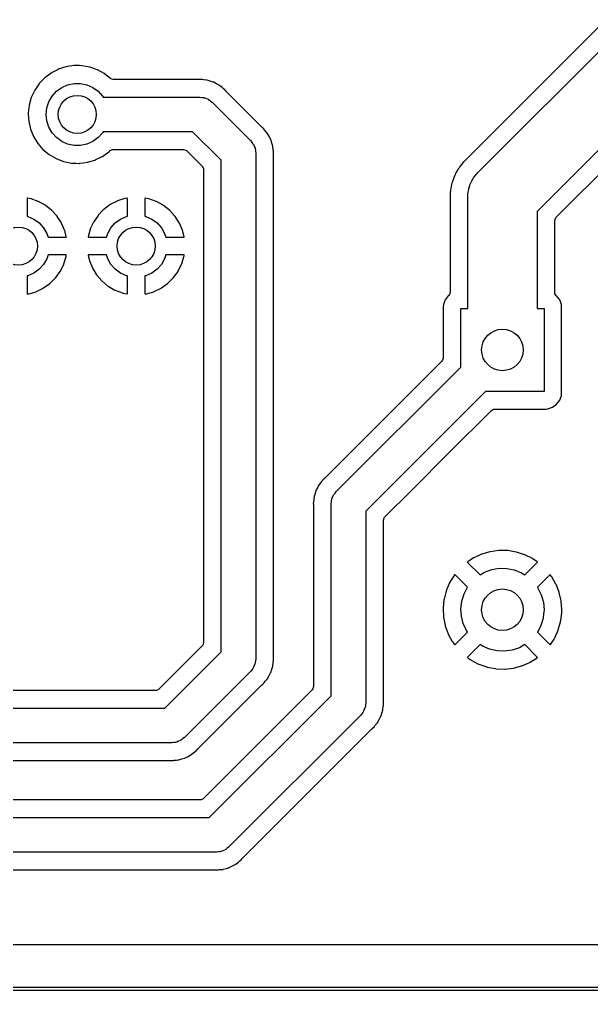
# Model space of a CAD drawing. Extents: x 112.3 to 212.1, y -130.9 to -81.2.
# Drawn here: x 166.4 to 182.91, y -130.86 to -102.82 of the extents above; entities that cross this region are included whole.
import ezdxf

# ---------------------------------------------------------------- set-up
doc = ezdxf.new("R2010")
doc.units = 0
doc.layers.add('BLACK', color=7, linetype='CONTINUOUS')

msp = doc.modelspace()

# ---------------------------------------------------------------- linework, layer by layer
at = {"layer": 'BLACK', "linetype": 'CONTINUOUS'}
for p, q in [((183.335, -102.822), (179.29, -106.866)), ((179.633, -107.243), (183.88, -102.996)), ((167.518, -104.264), (167.344, -104.355)), ((167.522, -104.262), (167.518, -104.264)), ((167.518, -104.264), (167.518, -104.264)), ((167.742, -104.19), (167.522, -104.262)), ((167.971, -104.155), (167.742, -104.19)), ((167.977, -104.155), (167.971, -104.155)), ((168.13, -104.157), (167.977, -104.155)), ((167.977, -104.155), (167.977, -104.155)), ((168.203, -104.158), (168.13, -104.157)), ((168.208, -104.159), (168.203, -104.158)), ((168.426, -104.198), (168.208, -104.159)), ((168.208, -104.159), (168.208, -104.159)), ((168.431, -104.199), (168.426, -104.198)), ((168.426, -104.198), (168.426, -104.198)), ((168.436, -104.2), (168.431, -104.199)), ((168.644, -104.274), (168.436, -104.2)), ((168.436, -104.2), (168.436, -104.2)), ((168.649, -104.276), (168.644, -104.274)), ((168.644, -104.274), (168.644, -104.274)), ((168.654, -104.278), (168.649, -104.276)), ((168.848, -104.385), (168.654, -104.278)), ((168.654, -104.278), (168.654, -104.278)), ((185.587, -104.117), (181.34, -108.364)), ((167.132, -104.508), (166.972, -104.676)), ((167.136, -104.505), (167.132, -104.508)), ((167.313, -104.372), (167.136, -104.505)), ((167.317, -104.369), (167.313, -104.372)), ((167.313, -104.372), (167.313, -104.372)), ((167.344, -104.355), (167.317, -104.369)), ((168.852, -104.388), (168.848, -104.385)), ((168.848, -104.385), (168.848, -104.385)), ((168.856, -104.391), (168.852, -104.388)), ((169.031, -104.529), (168.856, -104.391)), ((168.856, -104.391), (168.856, -104.391)), ((169.041, -104.536), (169.031, -104.529)), ((169.109, -104.556), (169.041, -104.536)), ((171.551, -104.556), (169.109, -104.556)), ((171.563, -104.556), (171.551, -104.556)), ((171.566, -104.556), (171.563, -104.556)), ((171.609, -104.552), (171.566, -104.556)), ((171.615, -104.552), (171.609, -104.552)), ((171.622, -104.553), (171.615, -104.552)), ((171.615, -104.552), (171.615, -104.552)), ((171.652, -104.556), (171.622, -104.553)), ((171.657, -104.556), (171.652, -104.556)), ((171.658, -104.556), (171.657, -104.556)), ((171.662, -104.556), (171.658, -104.556)), ((171.665, -104.557), (171.662, -104.556)), ((171.678, -104.558), (171.665, -104.557)), ((171.665, -104.557), (171.665, -104.557)), ((171.712, -104.562), (171.678, -104.558)), ((171.713, -104.562), (171.712, -104.562)), ((171.805, -104.572), (171.713, -104.562)), ((171.81, -104.573), (171.805, -104.572)), ((171.816, -104.574), (171.81, -104.573)), ((171.904, -104.602), (171.816, -104.574)), ((181.885, -108.538), (185.93, -104.494)), ((166.939, -104.723), (166.841, -104.867)), ((166.969, -104.68), (166.939, -104.723)), ((166.972, -104.676), (166.969, -104.68)), ((166.969, -104.68), (166.969, -104.68)), ((167.468, -104.896), (167.62, -104.786)), ((167.62, -104.786), (167.792, -104.709)), ((167.792, -104.709), (167.976, -104.67)), ((167.976, -104.67), (168.164, -104.67)), ((168.164, -104.67), (168.348, -104.709)), ((168.348, -104.709), (168.52, -104.786)), ((168.52, -104.786), (168.672, -104.896)), ((171.905, -104.602), (171.904, -104.602)), ((171.994, -104.629), (171.905, -104.602)), ((171.999, -104.632), (171.994, -104.629)), ((172.004, -104.634), (171.999, -104.632)), ((172.01, -104.637), (172.004, -104.634)), ((172.086, -104.678), (172.01, -104.637)), ((172.01, -104.637), (172.01, -104.637)), ((172.087, -104.679), (172.086, -104.678)), ((172.169, -104.723), (172.087, -104.679)), ((172.173, -104.726), (172.169, -104.723)), ((172.178, -104.729), (172.173, -104.726)), ((172.249, -104.789), (172.178, -104.729)), ((172.25, -104.789), (172.249, -104.789)), ((172.283, -104.817), (172.25, -104.789)), ((172.285, -104.819), (172.283, -104.817)), ((172.287, -104.821), (172.285, -104.819)), ((172.291, -104.824), (172.287, -104.821)), ((172.329, -104.856), (172.291, -104.824)), ((172.333, -104.861), (172.329, -104.856)), ((172.353, -104.885), (172.333, -104.861)), ((166.744, -105.077), (166.682, -105.3)), ((166.841, -104.867), (166.744, -105.077)), ((167.248, -105.199), (167.342, -105.036)), ((167.342, -105.036), (167.468, -104.896)), ((168.672, -104.896), (168.798, -105.036)), ((168.798, -105.036), (168.815, -105.065)), ((168.815, -105.065), (171.605, -105.065)), ((171.605, -105.065), (171.611, -105.065)), ((171.611, -105.065), (171.662, -105.073)), ((171.662, -105.073), (171.712, -105.077)), ((171.712, -105.077), (171.731, -105.084)), ((171.731, -105.084), (171.751, -105.087)), ((171.751, -105.087), (171.797, -105.109)), ((171.797, -105.109), (171.845, -105.126)), ((171.845, -105.126), (171.861, -105.139)), ((171.861, -105.139), (171.88, -105.147)), ((172.362, -104.896), (172.353, -104.885)), ((173.395, -105.929), (172.362, -104.896)), ((166.682, -105.3), (166.657, -105.53)), ((167.17, -105.565), (167.19, -105.378)), ((167.19, -105.378), (167.248, -105.199)), ((171.88, -105.147), (171.918, -105.181)), ((171.918, -105.181), (171.959, -105.211)), ((171.959, -105.211), (173.074, -106.326)), ((166.657, -105.53), (166.657, -105.536)), ((166.657, -105.536), (166.657, -105.536)), ((166.657, -105.536), (166.666, -105.683)), ((166.666, -105.683), (166.67, -105.762)), ((167.19, -105.752), (167.17, -105.565)), ((166.67, -105.762), (166.672, -105.767)), ((166.672, -105.767), (166.672, -105.767)), ((166.672, -105.767), (166.7, -105.893)), ((166.7, -105.893), (166.721, -105.988)), ((167.248, -105.931), (167.19, -105.752)), ((167.342, -106.094), (167.248, -105.931)), ((173.404, -105.937), (173.395, -105.929)), ((173.439, -105.966), (173.404, -105.937)), ((173.466, -105.999), (173.439, -105.966)), ((166.721, -105.988), (166.723, -105.992)), ((166.723, -105.992), (166.723, -105.992)), ((166.723, -105.992), (166.798, -106.175)), ((166.798, -106.175), (166.808, -106.202)), ((166.808, -106.202), (166.93, -106.4)), ((167.468, -106.234), (167.342, -106.094)), ((167.62, -106.344), (167.468, -106.234)), ((168.672, -106.234), (168.52, -106.344)), ((168.798, -106.094), (168.672, -106.234)), ((168.815, -106.065), (168.798, -106.094)), ((171.398, -106.065), (168.815, -106.065)), ((172.22, -106.887), (171.398, -106.065)), ((173.47, -106.004), (173.466, -105.999)), ((173.471, -106.005), (173.47, -106.004)), ((173.473, -106.007), (173.471, -106.005)), ((173.505, -106.046), (173.473, -106.007)), ((173.505, -106.047), (173.505, -106.046)), ((173.564, -106.119), (173.505, -106.047)), ((173.567, -106.124), (173.564, -106.119)), ((173.57, -106.128), (173.567, -106.124)), ((173.573, -106.134), (173.57, -106.128)), ((173.613, -106.211), (173.573, -106.134)), ((173.613, -106.212), (173.613, -106.211)), ((173.623, -106.231), (173.613, -106.212)), ((173.657, -106.294), (173.623, -106.231)), ((166.93, -106.4), (167.081, -106.575)), ((167.792, -106.421), (167.62, -106.344)), ((167.976, -106.46), (167.792, -106.421)), ((168.164, -106.46), (167.976, -106.46)), ((168.348, -106.421), (168.164, -106.46)), ((168.52, -106.344), (168.348, -106.421)), ((173.074, -106.326), (173.078, -106.331)), ((173.078, -106.331), (173.108, -106.372)), ((173.108, -106.372), (173.141, -106.411)), ((173.141, -106.411), (173.15, -106.429)), ((173.15, -106.429), (173.161, -106.445)), ((173.161, -106.445), (173.179, -106.493)), ((173.179, -106.493), (173.2, -106.54)), ((173.2, -106.54), (173.203, -106.56)), ((173.658, -106.299), (173.657, -106.294)), ((173.661, -106.304), (173.658, -106.299)), ((173.663, -106.31), (173.661, -106.304)), ((173.687, -106.393), (173.663, -106.31)), ((173.663, -106.31), (173.663, -106.31)), ((173.687, -106.394), (173.687, -106.393)), ((173.714, -106.483), (173.687, -106.394)), ((173.715, -106.488), (173.714, -106.483)), ((173.716, -106.494), (173.715, -106.488)), ((173.717, -106.5), (173.716, -106.494)), ((173.724, -106.586), (173.717, -106.5)), ((167.081, -106.575), (167.259, -106.723)), ((167.259, -106.723), (167.459, -106.84)), ((168.61, -106.869), (168.789, -106.781)), ((168.789, -106.781), (168.794, -106.779)), ((168.789, -106.781), (168.789, -106.781)), ((168.794, -106.779), (168.982, -106.644)), ((168.982, -106.644), (168.986, -106.641)), ((168.986, -106.641), (169.017, -106.61)), ((168.986, -106.641), (168.986, -106.641)), ((169.017, -106.61), (169.079, -106.576)), ((169.079, -106.576), (169.106, -106.573)), ((169.106, -106.573), (171.135, -106.573)), ((171.135, -106.573), (171.203, -106.594)), ((171.203, -106.594), (171.224, -106.61)), ((171.224, -106.61), (171.675, -107.061)), ((173.203, -106.56), (173.21, -106.579)), ((173.21, -106.579), (173.213, -106.63)), ((173.213, -106.63), (173.22, -106.68)), ((173.22, -106.68), (173.22, -121.285)), ((173.724, -106.587), (173.724, -106.586)), ((173.725, -106.595), (173.724, -106.587)), ((173.728, -106.63), (173.725, -106.595)), ((173.728, -106.633), (173.728, -106.63)), ((173.729, -106.636), (173.728, -106.633)), ((173.728, -106.742), (173.729, -106.728)), ((173.728, -121.231), (173.728, -106.742)), ((173.729, -106.641), (173.729, -106.636)), ((173.73, -106.647), (173.729, -106.641)), ((173.729, -106.728), (173.733, -106.697)), ((173.733, -106.691), (173.73, -106.647)), ((173.733, -106.697), (173.733, -106.691)), ((173.733, -106.697), (173.733, -106.697)), ((167.459, -106.84), (167.676, -106.922)), ((167.676, -106.922), (167.681, -106.923)), ((167.681, -106.923), (167.681, -106.923)), ((167.681, -106.923), (167.733, -106.934)), ((167.733, -106.934), (167.903, -106.968)), ((167.903, -106.968), (168.033, -106.973)), ((168.033, -106.973), (168.129, -106.977)), ((168.129, -106.977), (168.129, -106.977)), ((168.129, -106.977), (168.134, -106.977)), ((168.134, -106.977), (168.139, -106.976)), ((168.139, -106.976), (168.243, -106.963)), ((168.139, -106.976), (168.139, -106.976)), ((168.243, -106.963), (168.364, -106.947)), ((168.364, -106.947), (168.369, -106.946)), ((168.369, -106.946), (168.581, -106.882)), ((168.369, -106.946), (168.369, -106.946)), ((168.581, -106.882), (168.586, -106.881)), ((168.586, -106.881), (168.61, -106.869)), ((171.675, -107.061), (171.709, -107.123)), ((172.22, -121.078), (172.22, -106.887)), ((179.088, -107.104), (179.068, -107.13)), ((179.096, -107.093), (179.088, -107.104)), ((179.11, -107.069), (179.096, -107.093)), ((179.113, -107.065), (179.11, -107.069)), ((179.11, -107.069), (179.11, -107.069)), ((179.116, -107.061), (179.113, -107.065)), ((179.163, -107.005), (179.116, -107.061)), ((179.168, -107), (179.163, -107.005)), ((179.191, -106.969), (179.168, -107)), ((179.215, -106.937), (179.191, -106.969)), ((179.223, -106.93), (179.215, -106.937)), ((179.288, -106.869), (179.223, -106.93)), ((179.29, -106.866), (179.288, -106.869)), ((171.709, -107.123), (171.712, -107.15)), ((171.712, -107.15), (171.712, -120.815)), ((178.952, -107.349), (178.928, -107.418)), ((178.953, -107.344), (178.952, -107.349)), ((178.952, -107.349), (178.952, -107.349)), ((178.969, -107.315), (178.953, -107.344)), ((178.974, -107.303), (178.969, -107.315)), ((178.985, -107.277), (178.974, -107.303)), ((178.987, -107.272), (178.985, -107.277)), ((179.027, -107.205), (178.987, -107.272)), ((179.031, -107.199), (179.027, -107.205)), ((179.065, -107.135), (179.031, -107.199)), ((179.068, -107.13), (179.065, -107.135)), ((179.065, -107.135), (179.065, -107.135)), ((179.505, -107.4), (179.546, -107.349)), ((179.546, -107.349), (179.583, -107.297)), ((179.583, -107.297), (179.61, -107.271)), ((179.61, -107.271), (179.633, -107.243)), ((178.859, -107.658), (178.842, -107.734)), ((178.861, -107.651), (178.859, -107.658)), ((178.874, -107.574), (178.861, -107.651)), ((178.885, -107.543), (178.874, -107.574)), ((178.889, -107.529), (178.885, -107.543)), ((178.895, -107.502), (178.889, -107.529)), ((178.896, -107.497), (178.895, -107.502)), ((178.925, -107.425), (178.896, -107.497)), ((178.928, -107.418), (178.925, -107.425)), ((179.374, -107.711), (179.387, -107.648)), ((179.387, -107.648), (179.401, -107.614)), ((179.401, -107.614), (179.412, -107.579)), ((179.412, -107.579), (179.441, -107.521)), ((179.441, -107.521), (179.467, -107.462)), ((179.467, -107.462), (179.488, -107.432)), ((179.488, -107.432), (179.505, -107.4)), ((178.831, -107.906), (178.827, -107.976)), ((178.832, -107.898), (178.831, -107.906)), ((178.833, -107.813), (178.832, -107.842)), ((178.832, -107.842), (178.832, -107.898)), ((178.838, -107.78), (178.833, -107.813)), ((178.84, -107.767), (178.838, -107.78)), ((178.842, -107.734), (178.84, -107.767)), ((179.34, -107.95), (179.345, -107.845)), ((179.345, -107.845), (179.353, -107.81)), ((179.353, -107.81), (179.356, -107.773)), ((179.356, -107.773), (179.374, -107.711)), ((166.629, -107.985), (166.624, -107.999)), ((166.624, -107.999), (166.624, -108.504)), ((166.642, -107.983), (166.629, -107.985)), ((166.726, -107.998), (166.642, -107.983)), ((166.736, -108.001), (166.726, -107.998)), ((166.944, -108.075), (166.736, -108.001)), ((166.954, -108.079), (166.944, -108.075)), ((167.147, -108.186), (166.954, -108.079)), ((167.156, -108.191), (167.147, -108.186)), ((167.329, -108.329), (167.156, -108.191)), ((169.013, -108.173), (168.836, -108.305)), ((169.022, -108.167), (169.013, -108.173)), ((169.218, -108.065), (169.022, -108.167)), ((169.227, -108.061), (169.218, -108.065)), ((169.438, -107.992), (169.227, -108.061)), ((169.448, -107.99), (169.438, -107.992)), ((169.498, -107.982), (169.448, -107.99)), ((169.512, -107.984), (169.498, -107.982)), ((169.516, -107.998), (169.512, -107.984)), ((169.516, -108.504), (169.516, -107.998)), ((170.029, -107.985), (170.024, -107.999)), ((170.024, -107.999), (170.024, -108.504)), ((170.042, -107.983), (170.029, -107.985)), ((170.126, -107.998), (170.042, -107.983)), ((170.136, -108.001), (170.126, -107.998)), ((170.344, -108.075), (170.136, -108.001)), ((170.354, -108.079), (170.344, -108.075)), ((170.547, -108.186), (170.354, -108.079)), ((170.556, -108.191), (170.547, -108.186)), ((170.729, -108.329), (170.556, -108.191)), ((178.827, -107.976), (178.829, -107.999)), ((178.829, -107.999), (178.831, -108.018)), ((178.831, -108.018), (178.832, -108.03)), ((178.832, -108.03), (178.832, -110.698)), ((179.34, -111.165), (179.34, -107.95)), ((166.624, -108.504), (166.648, -108.509)), ((167.337, -108.336), (167.329, -108.329)), ((167.486, -108.499), (167.337, -108.336)), ((167.492, -108.507), (167.486, -108.499)), ((167.612, -108.693), (167.492, -108.507)), ((168.669, -108.48), (168.544, -108.663)), ((168.676, -108.472), (168.669, -108.48)), ((168.828, -108.312), (168.676, -108.472)), ((168.836, -108.305), (168.828, -108.312)), ((169.492, -108.509), (169.516, -108.504)), ((170.024, -108.504), (170.048, -108.509)), ((170.737, -108.336), (170.729, -108.329)), ((170.886, -108.499), (170.737, -108.336)), ((170.892, -108.507), (170.886, -108.499)), ((171.012, -108.693), (170.892, -108.507)), ((181.34, -108.364), (181.34, -111.165)), ((166.648, -108.509), (166.82, -108.586)), ((166.82, -108.586), (166.972, -108.696)), ((166.972, -108.696), (167.098, -108.836)), ((167.617, -108.702), (167.612, -108.693)), ((167.705, -108.905), (167.617, -108.702)), ((168.539, -108.672), (168.446, -108.872)), ((168.544, -108.663), (168.539, -108.672)), ((169.042, -108.836), (169.168, -108.696)), ((169.168, -108.696), (169.32, -108.586)), ((169.32, -108.586), (169.492, -108.509)), ((170.048, -108.509), (170.22, -108.586)), ((170.22, -108.586), (170.372, -108.696)), ((170.372, -108.696), (170.498, -108.836)), ((171.017, -108.702), (171.012, -108.693)), ((171.105, -108.905), (171.017, -108.702)), ((181.849, -108.627), (181.869, -108.559)), ((181.849, -110.698), (181.849, -108.627)), ((181.869, -108.559), (181.885, -108.538)), ((167.098, -108.836), (167.192, -108.999)), ((167.192, -108.999), (167.229, -109.111)), ((167.709, -108.915), (167.705, -108.905)), ((167.754, -109.096), (167.709, -108.915)), ((168.443, -108.882), (168.384, -109.095)), ((168.446, -108.872), (168.443, -108.882)), ((168.911, -109.111), (168.948, -108.999)), ((168.948, -108.999), (169.042, -108.836)), ((170.498, -108.836), (170.592, -108.999)), ((170.592, -108.999), (170.629, -109.111)), ((171.109, -108.915), (171.105, -108.905)), ((171.155, -109.098), (171.109, -108.915)), ((167.229, -109.111), (167.74, -109.111)), ((167.74, -109.111), (167.753, -109.107)), ((167.753, -109.107), (167.755, -109.098)), ((167.755, -109.098), (167.754, -109.096)), ((168.384, -109.095), (168.383, -109.096)), ((168.383, -109.096), (168.386, -109.108)), ((168.386, -109.108), (168.398, -109.111)), ((168.398, -109.111), (168.911, -109.111)), ((170.629, -109.111), (171.14, -109.111)), ((171.14, -109.111), (171.153, -109.107)), ((171.153, -109.107), (171.155, -109.098)), ((167.229, -109.619), (167.192, -109.731)), ((167.739, -109.619), (167.229, -109.619)), ((167.752, -109.623), (167.739, -109.619)), ((167.754, -109.633), (167.752, -109.623)), ((168.388, -109.623), (168.387, -109.633)), ((168.402, -109.619), (168.388, -109.623)), ((168.911, -109.619), (168.402, -109.619)), ((168.948, -109.731), (168.911, -109.619)), ((170.629, -109.619), (170.592, -109.731)), ((171.139, -109.619), (170.629, -109.619)), ((171.152, -109.623), (171.139, -109.619)), ((171.154, -109.637), (171.152, -109.623)), ((167.098, -109.894), (166.972, -110.034)), ((167.192, -109.731), (167.098, -109.894)), ((167.583, -110.088), (167.681, -109.89)), ((167.681, -109.89), (167.685, -109.88)), ((167.685, -109.88), (167.749, -109.669)), ((167.749, -109.669), (167.752, -109.658)), ((167.752, -109.658), (167.754, -109.637)), ((167.754, -109.637), (167.754, -109.633)), ((168.387, -109.633), (168.421, -109.782)), ((168.421, -109.782), (168.424, -109.792)), ((168.424, -109.792), (168.507, -109.997)), ((169.042, -109.894), (168.948, -109.731)), ((169.168, -110.034), (169.042, -109.894)), ((170.498, -109.894), (170.372, -110.034)), ((170.592, -109.731), (170.498, -109.894)), ((170.983, -110.088), (171.081, -109.89)), ((171.081, -109.89), (171.085, -109.88)), ((171.085, -109.88), (171.149, -109.669)), ((171.149, -109.669), (171.152, -109.658)), ((171.152, -109.658), (171.154, -109.637)), ((166.82, -110.144), (166.648, -110.221)), ((166.972, -110.034), (166.82, -110.144)), ((167.449, -110.276), (167.578, -110.097)), ((167.578, -110.097), (167.583, -110.088)), ((168.507, -109.997), (168.512, -110.006)), ((168.512, -110.006), (168.627, -110.195)), ((169.32, -110.144), (169.168, -110.034)), ((169.492, -110.221), (169.32, -110.144)), ((170.22, -110.144), (170.048, -110.221)), ((170.372, -110.034), (170.22, -110.144)), ((170.849, -110.276), (170.978, -110.097)), ((170.978, -110.097), (170.983, -110.088)), ((166.648, -110.221), (166.624, -110.226)), ((166.624, -110.226), (166.624, -110.734)), ((167.098, -110.576), (167.278, -110.447)), ((167.278, -110.447), (167.286, -110.44)), ((167.286, -110.44), (167.442, -110.284)), ((167.442, -110.284), (167.449, -110.276)), ((168.627, -110.195), (168.633, -110.203)), ((168.633, -110.203), (168.778, -110.371)), ((168.778, -110.371), (168.785, -110.378)), ((168.785, -110.378), (168.956, -110.519)), ((169.516, -110.226), (169.492, -110.221)), ((169.516, -110.735), (169.516, -110.226)), ((170.048, -110.221), (170.024, -110.226)), ((170.024, -110.226), (170.024, -110.734)), ((170.498, -110.576), (170.678, -110.447)), ((170.678, -110.447), (170.686, -110.44)), ((170.686, -110.44), (170.842, -110.284)), ((170.842, -110.284), (170.849, -110.276)), ((166.624, -110.734), (166.628, -110.748)), ((166.628, -110.748), (166.641, -110.75)), ((166.641, -110.75), (166.659, -110.748)), ((166.659, -110.748), (166.669, -110.745)), ((166.669, -110.745), (166.881, -110.682)), ((166.881, -110.682), (166.89, -110.678)), ((166.89, -110.678), (167.089, -110.581)), ((167.089, -110.581), (167.098, -110.576)), ((168.956, -110.519), (168.964, -110.525)), ((168.964, -110.525), (169.155, -110.637)), ((169.155, -110.637), (169.164, -110.641)), ((169.164, -110.641), (169.371, -110.72)), ((169.371, -110.72), (169.381, -110.723)), ((169.381, -110.723), (169.498, -110.747)), ((169.498, -110.747), (169.512, -110.745)), ((169.512, -110.745), (169.516, -110.735)), ((170.024, -110.734), (170.028, -110.748)), ((170.028, -110.748), (170.041, -110.75)), ((170.041, -110.75), (170.059, -110.748)), ((170.059, -110.748), (170.069, -110.745)), ((170.069, -110.745), (170.281, -110.682)), ((170.281, -110.682), (170.29, -110.678)), ((170.29, -110.678), (170.489, -110.581)), ((170.489, -110.581), (170.498, -110.576)), ((178.832, -110.698), (178.811, -110.766)), ((181.856, -110.742), (181.849, -110.698)), ((181.891, -110.788), (181.856, -110.742)), ((178.689, -110.918), (178.638, -111.055)), ((178.777, -110.802), (178.689, -110.918)), ((178.784, -110.796), (178.777, -110.802)), ((178.79, -110.79), (178.784, -110.796)), ((178.811, -110.766), (178.79, -110.789)), ((178.79, -110.789), (178.79, -110.79)), ((181.89, -110.79), (181.891, -110.788)), ((181.896, -110.796), (181.89, -110.79)), ((181.903, -110.802), (181.896, -110.796)), ((181.991, -110.918), (181.903, -110.802)), ((182.042, -111.055), (181.991, -110.918)), ((178.638, -111.055), (178.631, -111.117)), ((178.631, -111.117), (178.631, -112.595)), ((179.14, -112.858), (179.14, -111.165)), ((179.14, -111.165), (179.34, -111.165)), ((181.34, -111.165), (181.54, -111.165)), ((181.54, -111.165), (181.54, -113.565)), ((182.048, -111.117), (182.042, -111.055)), ((182.048, -113.613), (182.048, -111.117)), ((178.595, -112.684), (175.226, -116.053)), ((178.611, -112.663), (178.595, -112.684)), ((178.631, -112.595), (178.611, -112.663)), ((175.541, -116.456), (179.14, -112.858)), ((179.847, -113.565), (176.395, -117.017)), ((181.54, -113.565), (179.847, -113.565)), ((181.903, -113.928), (181.991, -113.812)), ((181.991, -113.812), (182.042, -113.675)), ((182.042, -113.675), (182.048, -113.613)), ((178.803, -115.329), (180.021, -114.11)), ((180.021, -114.11), (180.083, -114.076)), ((180.083, -114.076), (180.11, -114.073)), ((180.11, -114.073), (181.588, -114.073)), ((181.588, -114.073), (181.65, -114.067)), ((181.65, -114.067), (181.787, -114.016)), ((181.787, -114.016), (181.903, -113.928)), ((177.722, -116.409), (178.803, -115.329)), ((175.215, -116.062), (175.186, -116.086)), ((175.226, -116.053), (175.215, -116.062)), ((175.008, -116.329), (174.967, -116.405)), ((175.009, -116.328), (175.008, -116.329)), ((175.025, -116.298), (175.009, -116.328)), ((175.053, -116.246), (175.025, -116.298)), ((175.056, -116.242), (175.053, -116.246)), ((175.059, -116.237), (175.056, -116.242)), ((175.119, -116.166), (175.059, -116.237)), ((175.147, -116.132), (175.119, -116.165)), ((175.119, -116.165), (175.119, -116.166)), ((175.149, -116.13), (175.147, -116.132)), ((175.151, -116.128), (175.149, -116.13)), ((175.154, -116.124), (175.151, -116.128)), ((175.182, -116.091), (175.154, -116.124)), ((175.186, -116.086), (175.182, -116.091)), ((174.902, -116.61), (174.898, -116.649)), ((174.903, -116.605), (174.902, -116.61)), ((174.904, -116.599), (174.903, -116.605)), ((174.932, -116.511), (174.904, -116.599)), ((174.959, -116.421), (174.932, -116.51)), ((174.932, -116.51), (174.932, -116.511)), ((174.962, -116.416), (174.959, -116.421)), ((174.964, -116.411), (174.962, -116.416)), ((174.967, -116.405), (174.964, -116.411)), ((174.967, -116.405), (174.967, -116.405)), ((175.417, -116.664), (175.439, -116.618)), ((175.439, -116.618), (175.456, -116.57)), ((175.456, -116.57), (175.469, -116.554)), ((175.469, -116.554), (175.477, -116.535)), ((175.477, -116.535), (175.511, -116.497)), ((175.511, -116.497), (175.541, -116.456)), ((176.94, -117.191), (177.722, -116.409)), ((174.886, -116.763), (174.882, -116.806)), ((174.882, -116.806), (174.883, -116.826)), ((174.883, -116.826), (174.886, -116.852)), ((174.892, -116.703), (174.886, -116.753)), ((174.886, -116.753), (174.886, -116.757)), ((174.886, -116.757), (174.886, -116.758)), ((174.886, -116.758), (174.886, -116.763)), ((174.886, -116.852), (174.886, -116.864)), ((174.886, -116.864), (174.886, -122.085)), ((174.898, -116.649), (174.892, -116.702)), ((174.892, -116.702), (174.892, -116.703)), ((175.395, -116.804), (175.403, -116.753)), ((175.395, -116.81), (175.395, -116.804)), ((175.395, -122.348), (175.395, -116.81)), ((175.403, -116.753), (175.407, -116.703)), ((175.407, -116.703), (175.414, -116.684)), ((175.414, -116.684), (175.417, -116.664)), ((176.395, -117.017), (176.395, -122.555)), ((176.924, -117.212), (176.94, -117.191)), ((176.903, -117.28), (176.924, -117.212)), ((176.903, -122.501), (176.903, -117.28)), ((179.736, -118.263), (179.514, -118.365)), ((179.745, -118.259), (179.736, -118.263)), ((179.979, -118.191), (179.745, -118.259)), ((179.989, -118.189), (179.979, -118.191)), ((180.231, -118.156), (179.989, -118.189)), ((180.24, -118.155), (180.231, -118.156)), ((180.485, -118.159), (180.24, -118.155)), ((180.494, -118.159), (180.485, -118.159)), ((180.735, -118.199), (180.494, -118.159)), ((180.744, -118.201), (180.735, -118.199)), ((180.977, -118.275), (180.744, -118.201)), ((180.986, -118.279), (180.977, -118.275)), ((181.205, -118.387), (180.986, -118.279)), ((179.338, -118.479), (179.329, -118.49)), ((179.329, -118.49), (179.334, -118.5)), ((179.334, -118.5), (179.693, -118.859)), ((179.506, -118.37), (179.338, -118.479)), ((179.514, -118.365), (179.506, -118.37)), ((180.986, -118.86), (181.342, -118.503)), ((181.213, -118.392), (181.205, -118.387)), ((181.339, -118.479), (181.213, -118.392)), ((181.349, -118.492), (181.339, -118.479)), ((181.342, -118.503), (181.349, -118.492)), ((178.943, -118.874), (178.816, -119.083)), ((178.949, -118.867), (178.943, -118.874)), ((178.953, -118.861), (178.949, -118.867)), ((178.964, -118.854), (178.953, -118.861)), ((178.977, -118.861), (178.964, -118.854)), ((179.331, -119.216), (178.977, -118.861)), ((179.693, -118.859), (179.823, -118.782)), ((179.823, -118.782), (180.029, -118.706)), ((180.029, -118.706), (180.246, -118.669)), ((180.246, -118.669), (180.465, -118.672)), ((180.465, -118.672), (180.681, -118.714)), ((180.681, -118.714), (180.885, -118.796)), ((180.885, -118.796), (180.986, -118.86)), ((181.702, -118.862), (181.347, -119.217)), ((181.714, -118.855), (181.702, -118.862)), ((181.726, -118.864), (181.714, -118.855)), ((181.757, -118.904), (181.726, -118.864)), ((178.812, -119.092), (178.718, -119.317)), ((178.816, -119.083), (178.812, -119.092)), ((181.762, -118.911), (181.757, -118.904)), ((181.884, -119.124), (181.762, -118.911)), ((181.888, -119.132), (181.884, -119.124)), ((181.976, -119.36), (181.888, -119.132)), ((178.715, -119.326), (178.654, -119.563)), ((178.718, -119.317), (178.715, -119.326)), ((179.166, -119.615), (179.231, -119.406)), ((179.231, -119.406), (179.331, -119.216)), ((181.347, -119.217), (181.363, -119.238)), ((181.363, -119.238), (181.46, -119.435)), ((181.46, -119.435), (181.52, -119.646)), ((181.979, -119.369), (181.976, -119.36)), ((182.033, -119.607), (181.979, -119.369)), ((178.653, -119.572), (178.628, -119.815)), ((178.654, -119.563), (178.653, -119.572)), ((179.14, -119.834), (179.166, -119.615)), ((181.52, -119.646), (181.54, -119.865)), ((182.034, -119.616), (182.033, -119.607)), ((182.053, -119.862), (182.034, -119.616)), ((178.628, -119.815), (178.628, -119.825)), ((178.628, -119.825), (178.64, -120.069)), ((179.155, -120.053), (179.14, -119.834)), ((181.538, -119.928), (181.507, -120.145)), ((181.54, -119.865), (181.538, -119.928)), ((182.023, -120.172), (182.05, -119.958)), ((182.05, -119.958), (182.051, -119.951)), ((182.051, -119.951), (182.053, -119.868)), ((182.053, -119.868), (182.053, -119.862)), ((178.64, -120.069), (178.641, -120.078)), ((178.641, -120.078), (178.689, -120.318)), ((179.209, -120.266), (179.155, -120.053)), ((179.301, -120.465), (179.209, -120.266)), ((181.507, -120.145), (181.436, -120.353)), ((181.951, -120.446), (182.017, -120.211)), ((182.017, -120.211), (182.019, -120.202)), ((182.019, -120.202), (182.023, -120.172)), ((178.689, -120.318), (178.691, -120.327)), ((178.691, -120.327), (178.774, -120.557)), ((178.774, -120.557), (178.778, -120.566)), ((178.979, -120.867), (179.334, -120.512)), ((179.334, -120.512), (179.301, -120.465)), ((181.436, -120.353), (181.347, -120.513)), ((181.347, -120.513), (181.704, -120.87)), ((181.847, -120.678), (181.948, -120.455)), ((181.948, -120.455), (181.951, -120.446)), ((171.712, -120.815), (171.691, -120.883)), ((178.778, -120.566), (178.893, -120.781)), ((178.893, -120.781), (178.898, -120.789)), ((178.898, -120.789), (178.955, -120.865)), ((181.724, -120.87), (181.828, -120.71)), ((181.828, -120.71), (181.843, -120.686)), ((181.843, -120.686), (181.847, -120.678)), ((171.675, -120.904), (170.419, -122.16)), ((170.593, -122.705), (172.22, -121.078)), ((171.691, -120.883), (171.675, -120.904)), ((178.955, -120.865), (178.966, -120.874)), ((178.966, -120.874), (178.979, -120.867)), ((179.694, -120.87), (179.338, -121.226)), ((179.767, -120.92), (179.694, -120.87)), ((179.969, -121.006), (179.767, -120.92)), ((180.183, -121.055), (179.969, -121.006)), ((180.403, -121.063), (180.183, -121.055)), ((180.62, -121.032), (180.403, -121.063)), ((180.828, -120.961), (180.62, -121.032)), ((180.988, -120.872), (180.828, -120.961)), ((181.346, -121.23), (180.988, -120.872)), ((181.704, -120.87), (181.716, -120.876)), ((181.716, -120.876), (181.724, -120.87)), ((173.208, -121.392), (173.201, -121.411)), ((173.212, -121.342), (173.208, -121.392)), ((173.22, -121.291), (173.212, -121.342)), ((173.22, -121.285), (173.22, -121.291)), ((173.713, -121.485), (173.723, -121.393)), ((173.723, -121.392), (173.728, -121.342)), ((173.723, -121.393), (173.723, -121.392)), ((173.729, -121.243), (173.728, -121.231)), ((173.728, -121.338), (173.729, -121.337)), ((173.728, -121.342), (173.728, -121.338)), ((173.733, -121.289), (173.729, -121.243)), ((173.729, -121.332), (173.733, -121.289)), ((173.729, -121.337), (173.729, -121.332)), ((179.338, -121.226), (179.331, -121.238)), ((179.331, -121.238), (179.34, -121.25)), ((179.34, -121.25), (179.429, -121.315)), ((179.429, -121.315), (179.437, -121.32)), ((179.437, -121.32), (179.653, -121.434)), ((180.902, -121.483), (181.127, -121.386)), ((181.127, -121.386), (181.135, -121.382)), ((181.135, -121.382), (181.343, -121.253)), ((181.343, -121.253), (181.345, -121.252)), ((181.345, -121.252), (181.352, -121.241)), ((181.352, -121.241), (181.346, -121.23)), ((173.074, -121.639), (171.154, -123.559)), ((173.104, -121.598), (173.074, -121.639)), ((173.138, -121.56), (173.104, -121.598)), ((173.146, -121.541), (173.138, -121.56)), ((173.159, -121.525), (173.146, -121.541)), ((173.176, -121.477), (173.159, -121.525)), ((173.198, -121.431), (173.176, -121.477)), ((173.201, -121.411), (173.198, -121.431)), ((173.648, -121.69), (173.651, -121.684)), ((173.651, -121.684), (173.653, -121.679)), ((173.653, -121.679), (173.656, -121.674)), ((173.656, -121.674), (173.683, -121.585)), ((173.683, -121.584), (173.684, -121.582)), ((173.683, -121.585), (173.683, -121.584)), ((173.684, -121.582), (173.711, -121.496)), ((173.711, -121.496), (173.712, -121.49)), ((173.712, -121.49), (173.713, -121.485)), ((179.653, -121.434), (179.661, -121.437)), ((179.661, -121.437), (179.892, -121.518)), ((179.892, -121.518), (179.901, -121.52)), ((179.901, -121.52), (180.142, -121.566)), ((180.142, -121.566), (180.151, -121.567)), ((180.151, -121.567), (180.395, -121.577)), ((180.395, -121.577), (180.404, -121.576)), ((180.404, -121.576), (180.647, -121.55)), ((180.647, -121.55), (180.657, -121.548)), ((180.657, -121.548), (180.893, -121.486)), ((180.893, -121.486), (180.902, -121.483)), ((173.464, -121.967), (173.466, -121.965)), ((173.466, -121.965), (173.468, -121.963)), ((173.468, -121.963), (173.496, -121.93)), ((173.496, -121.929), (173.522, -121.898)), ((173.496, -121.93), (173.496, -121.929)), ((173.522, -121.898), (173.556, -121.858)), ((173.556, -121.858), (173.559, -121.853)), ((173.559, -121.853), (173.562, -121.849)), ((173.562, -121.849), (173.606, -121.767)), ((173.606, -121.767), (173.607, -121.766)), ((173.607, -121.766), (173.648, -121.69)), ((173.648, -121.69), (173.648, -121.69)), ((170.33, -122.197), (159.416, -122.197)), ((170.357, -122.194), (170.33, -122.197)), ((170.419, -122.16), (170.357, -122.194)), ((171.551, -123.88), (173.389, -122.042)), ((174.85, -122.174), (171.704, -125.32)), ((173.389, -122.042), (173.4, -122.033)), ((173.4, -122.033), (173.424, -122.013)), ((173.424, -122.013), (173.429, -122.009)), ((173.429, -122.009), (173.461, -121.971)), ((173.461, -121.971), (173.464, -121.967)), ((174.866, -122.153), (174.85, -122.174)), ((174.886, -122.085), (174.866, -122.153)), ((171.878, -125.865), (175.395, -122.348)), ((176.904, -122.513), (176.903, -122.501)), ((176.908, -122.559), (176.904, -122.513)), ((159.187, -122.705), (170.593, -122.705)), ((176.334, -122.795), (176.321, -122.811)), ((176.351, -122.747), (176.334, -122.795)), ((176.373, -122.701), (176.351, -122.747)), ((176.376, -122.681), (176.373, -122.701)), ((176.383, -122.662), (176.376, -122.681)), ((176.387, -122.612), (176.383, -122.662)), ((176.395, -122.561), (176.387, -122.612)), ((176.395, -122.555), (176.395, -122.561)), ((176.862, -122.842), (176.886, -122.766)), ((176.886, -122.766), (176.887, -122.76)), ((176.887, -122.76), (176.888, -122.755)), ((176.888, -122.755), (176.898, -122.663)), ((176.898, -122.662), (176.903, -122.612)), ((176.898, -122.663), (176.898, -122.662)), ((176.903, -122.608), (176.904, -122.607)), ((176.903, -122.612), (176.903, -122.608)), ((176.904, -122.602), (176.905, -122.59)), ((176.904, -122.607), (176.904, -122.602)), ((176.905, -122.59), (176.908, -122.559)), ((176.249, -122.909), (172.439, -126.719)), ((176.279, -122.868), (176.249, -122.909)), ((176.313, -122.83), (176.279, -122.868)), ((176.321, -122.811), (176.313, -122.83)), ((176.737, -123.119), (176.781, -123.037)), ((176.781, -123.037), (176.782, -123.036)), ((176.782, -123.036), (176.823, -122.96)), ((176.823, -122.96), (176.826, -122.954)), ((176.823, -122.96), (176.823, -122.96)), ((176.826, -122.954), (176.828, -122.949)), ((176.828, -122.949), (176.831, -122.944)), ((176.831, -122.944), (176.858, -122.856)), ((176.858, -122.854), (176.862, -122.842)), ((176.858, -122.856), (176.858, -122.854)), ((172.937, -126.939), (176.564, -123.312)), ((176.564, -123.312), (176.575, -123.303)), ((176.575, -123.303), (176.599, -123.283)), ((176.599, -123.283), (176.604, -123.279)), ((176.604, -123.279), (176.636, -123.241)), ((176.636, -123.241), (176.639, -123.237)), ((176.639, -123.237), (176.641, -123.235)), ((176.641, -123.235), (176.643, -123.233)), ((176.643, -123.233), (176.671, -123.2)), ((176.671, -123.199), (176.68, -123.189)), ((176.671, -123.2), (176.671, -123.199)), ((176.68, -123.189), (176.731, -123.128)), ((176.731, -123.128), (176.734, -123.123)), ((176.734, -123.123), (176.737, -123.119)), ((171.035, -123.646), (170.987, -123.664)), ((171.051, -123.635), (171.035, -123.646)), ((171.069, -123.626), (171.051, -123.635)), ((171.108, -123.593), (171.069, -123.626)), ((171.149, -123.563), (171.108, -123.593)), ((171.154, -123.559), (171.149, -123.563)), ((170.8, -123.705), (159.187, -123.705)), ((170.85, -123.698), (170.8, -123.705)), ((170.901, -123.695), (170.85, -123.698)), ((170.92, -123.688), (170.901, -123.695)), ((170.94, -123.685), (170.92, -123.688)), ((170.987, -123.664), (170.94, -123.685)), ((171.481, -123.951), (171.514, -123.924)), ((171.514, -123.924), (171.543, -123.889)), ((171.543, -123.889), (171.551, -123.88)), ((170.894, -124.209), (170.938, -124.205)), ((170.938, -124.205), (170.986, -124.201)), ((170.986, -124.201), (170.992, -124.2)), ((170.992, -124.2), (170.997, -124.199)), ((170.997, -124.199), (171.086, -124.172)), ((171.086, -124.172), (171.087, -124.172)), ((171.087, -124.172), (171.17, -124.148)), ((171.17, -124.148), (171.176, -124.146)), ((171.17, -124.148), (171.17, -124.148)), ((171.176, -124.146), (171.181, -124.143)), ((171.181, -124.143), (171.186, -124.142)), ((171.186, -124.142), (171.209, -124.13)), ((171.209, -124.13), (171.268, -124.098)), ((171.268, -124.098), (171.269, -124.098)), ((171.269, -124.098), (171.346, -124.058)), ((171.346, -124.058), (171.352, -124.055)), ((171.352, -124.055), (171.356, -124.052)), ((171.356, -124.052), (171.361, -124.049)), ((171.361, -124.049), (171.433, -123.99)), ((171.433, -123.99), (171.434, -123.99)), ((171.434, -123.99), (171.473, -123.958)), ((171.473, -123.958), (171.475, -123.956)), ((171.475, -123.956), (171.476, -123.955)), ((171.476, -123.955), (171.481, -123.951)), ((159.416, -124.213), (170.738, -124.213)), ((170.738, -124.213), (170.752, -124.214)), ((170.752, -124.214), (170.783, -124.218)), ((170.783, -124.218), (170.783, -124.218)), ((170.783, -124.218), (170.789, -124.218)), ((170.789, -124.218), (170.816, -124.216)), ((170.816, -124.216), (170.839, -124.214)), ((170.839, -124.214), (170.844, -124.214)), ((170.844, -124.214), (170.847, -124.213)), ((170.847, -124.213), (170.85, -124.213)), ((170.85, -124.213), (170.862, -124.212)), ((170.862, -124.212), (170.893, -124.209)), ((170.893, -124.209), (170.894, -124.209)), ((171.704, -125.32), (171.642, -125.354)), ((171.615, -125.356), (165.346, -125.356)), ((171.642, -125.354), (171.615, -125.356)), ((165.089, -125.865), (171.878, -125.865)), ((172.434, -126.723), (172.393, -126.753)), ((172.439, -126.719), (172.434, -126.723)), ((172.085, -126.865), (165.087, -126.865)), ((172.135, -126.858), (172.085, -126.865)), ((172.186, -126.855), (172.135, -126.858)), ((172.205, -126.848), (172.186, -126.855)), ((172.225, -126.845), (172.205, -126.848)), ((172.272, -126.824), (172.225, -126.845)), ((172.32, -126.806), (172.272, -126.824)), ((172.336, -126.795), (172.32, -126.806)), ((172.354, -126.786), (172.336, -126.795)), ((172.393, -126.753), (172.354, -126.786)), ((172.836, -127.04), (172.937, -126.939)), ((172.477, -127.299), (172.553, -127.258)), ((172.553, -127.258), (172.554, -127.258)), ((172.554, -127.258), (172.631, -127.218)), ((172.631, -127.218), (172.637, -127.215)), ((172.637, -127.215), (172.641, -127.212)), ((172.641, -127.212), (172.646, -127.209)), ((172.646, -127.209), (172.718, -127.15)), ((172.718, -127.15), (172.719, -127.15)), ((172.719, -127.15), (172.758, -127.118)), ((172.758, -127.118), (172.76, -127.116)), ((172.76, -127.116), (172.761, -127.115)), ((172.761, -127.115), (172.766, -127.111)), ((172.766, -127.111), (172.799, -127.084)), ((172.799, -127.084), (172.828, -127.049)), ((172.828, -127.049), (172.836, -127.04)), ((165.346, -127.373), (172.023, -127.373)), ((172.023, -127.373), (172.037, -127.374)), ((172.037, -127.374), (172.068, -127.378)), ((172.068, -127.378), (172.068, -127.378)), ((172.068, -127.378), (172.074, -127.378)), ((172.074, -127.378), (172.101, -127.376)), ((172.101, -127.376), (172.124, -127.374)), ((172.124, -127.374), (172.129, -127.374)), ((172.129, -127.374), (172.132, -127.373)), ((172.132, -127.373), (172.135, -127.373)), ((172.135, -127.373), (172.147, -127.372)), ((172.147, -127.372), (172.178, -127.369)), ((172.178, -127.369), (172.179, -127.369)), ((172.179, -127.369), (172.223, -127.365)), ((172.223, -127.365), (172.271, -127.361)), ((172.271, -127.361), (172.277, -127.36)), ((172.277, -127.36), (172.282, -127.359)), ((172.282, -127.359), (172.371, -127.332)), ((172.371, -127.332), (172.372, -127.332)), ((172.372, -127.332), (172.455, -127.308)), ((172.455, -127.308), (172.461, -127.306)), ((172.455, -127.308), (172.455, -127.308)), ((172.461, -127.306), (172.466, -127.303)), ((172.466, -127.303), (172.471, -127.302)), ((172.471, -127.302), (172.477, -127.299)), ((210.694, -129.54), (113.156, -129.54)), ((212.09, -130.86), (112.395, -130.86)), ((112.445, -130.76), (212.04, -130.76))]:
    msp.add_line(p, q, dxfattribs=at)
at = {"layer": 'BLACK'}
for centre, radius in [((168.07, -105.565), 0.55), ((168.07, -105.565), 0.55), ((166.37, -109.365), 0.55), ((166.37, -109.365), 0.55), ((169.77, -109.365), 0.55), ((169.77, -109.365), 0.55), ((180.34, -112.365), 0.6), ((180.34, -112.365), 0.6), ((180.34, -119.865), 0.6), ((180.34, -119.865), 0.6)]:
    msp.add_circle(centre, radius, dxfattribs=at)

doc.saveas('drawing.dxf')
